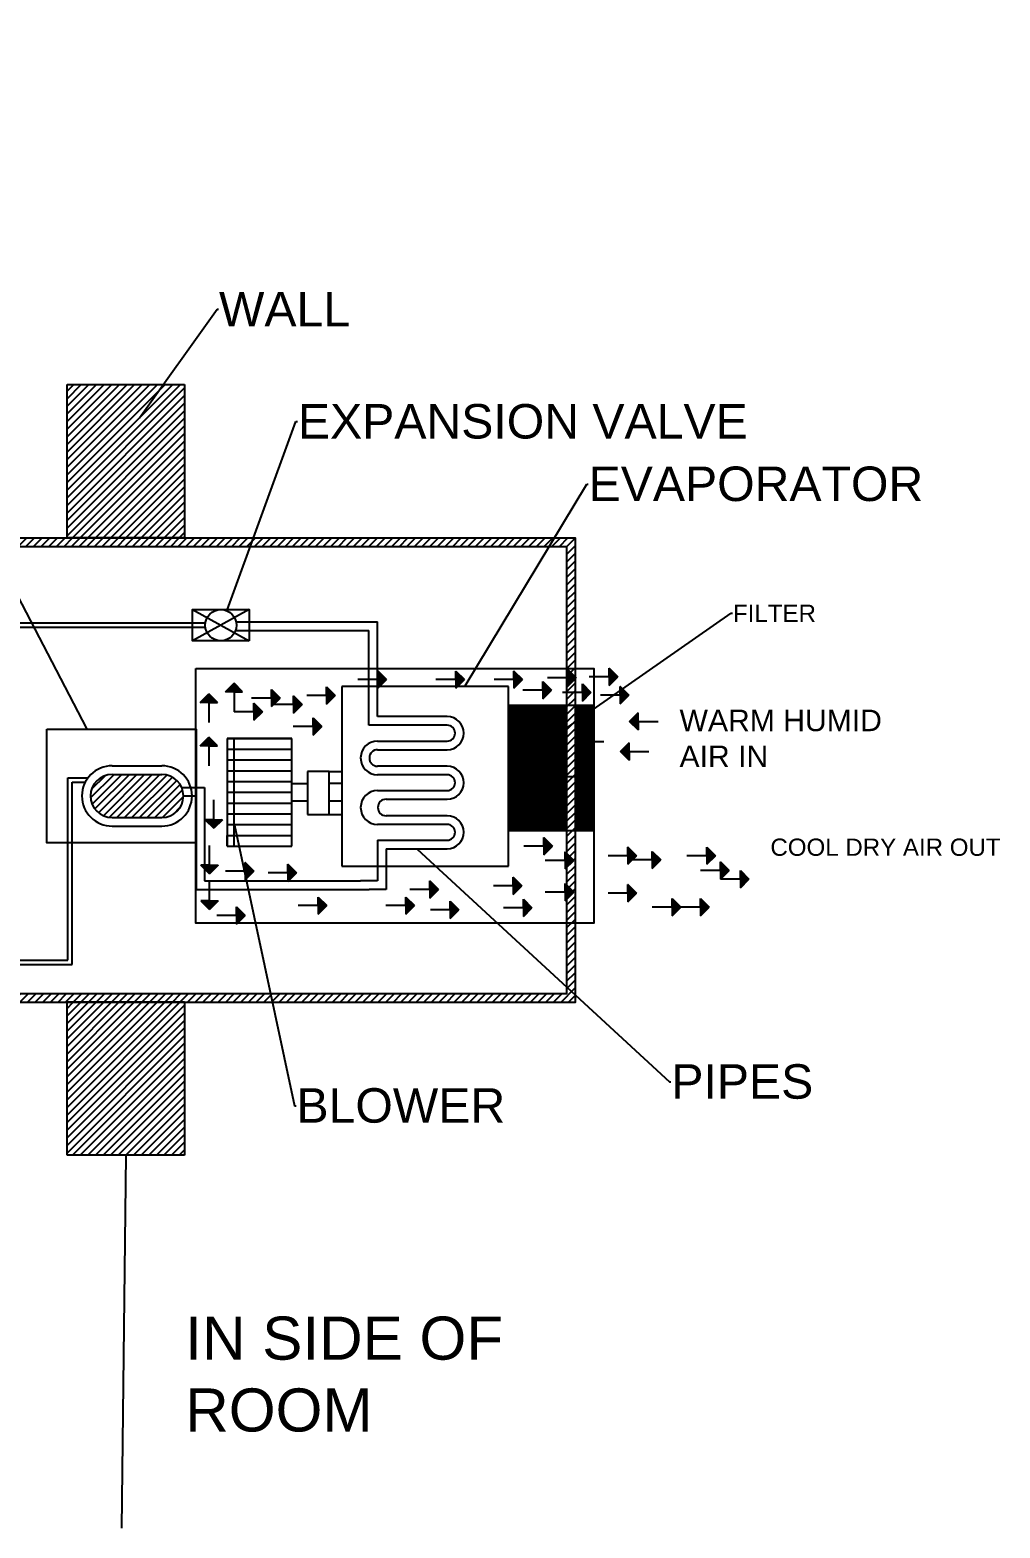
# Model space of a CAD drawing. Header units: inches. Extents: x -37 to 937, y -105 to 265.
# Drawn here: x 127 to 352, y -97.3 to 250.3 of the extents above; entities that cross this region are included whole.
import ezdxf
from ezdxf import colors
from ezdxf.entities.mleader import LeaderData, LeaderLine
from ezdxf.math import Vec2, Vec3

# ---------------------------------------------------------------- set-up
doc = ezdxf.new("R2010")
doc.units = ezdxf.units.IN
doc.header["$MEASUREMENT"] = 0
for name, color, linetype in [('BIOWER', 9, 'Continuous'), ('COMPRESSOR', 10, 'Continuous'), ('EXAPORATOR', 103, 'Continuous'), ('EXPANSION VALVE', 52, 'Continuous'), ('PIPES', 170, 'Continuous'), ('TITLE', 6, 'Continuous'), ('WAII', 250, 'Continuous')]:
    doc.layers.add(name, color=color, linetype=linetype)
doc.styles.get("Standard").update_dxf_attribs({"font": 'arial.ttf'})
pattern_1 = [(45, (55.7278, 0), (-0.8838835, 0.8838835), [])]

msp = doc.modelspace()

# ---------------------------------------------------------------- hatches: boundary and pattern name
at = {"true_color": 0xcd6928}
h = msp.add_hatch(dxfattribs=at)
h.set_pattern_fill('ANSI31', color=32, scale=10)
h.set_pattern_definition(pattern_1)
h.paths.add_polyline_path([(162.86273, 168.02191), (135.59722, 168.02191), (135.59722, 132.4244), (162.86273, 132.4244)])
h.paths.add_polyline_path([(162.86273, 24.66045), (135.59722, 24.66045), (135.59722, -10.78702), (162.86273, -10.78702)])
at = {"true_color": 0xffffff}
h = msp.add_hatch(dxfattribs=at)
h.set_pattern_fill('ANSI31', scale=0.5, angle=180)
h.set_pattern_definition([(225, (648.015934, 211.812594), (0.044194174, -0.044194174), [])])
h.paths.add_polyline_path([(207.65727, 99.60516), (207.65727, 97.60516), (209.65727, 99.60516), (207.65727, 101.60516)])
h = msp.add_hatch(dxfattribs=at)
h.set_pattern_fill('ANSI31', scale=0.5, angle=180)
h.set_pattern_definition([(225, (666.117316, 211.7566), (0.044194174, -0.044194174), [])])
h.paths.add_polyline_path([(225.75866, 99.54917), (225.75866, 97.54917), (227.75866, 99.54917), (225.75866, 101.54917)])
h = msp.add_hatch(dxfattribs=at)
h.set_pattern_fill('ANSI31', scale=0.5, angle=180)
h.set_pattern_definition([(225, (679.6233, 211.7566), (0.044194174, -0.044194174), [])])
h.paths.add_polyline_path([(239.26464, 99.54917), (239.26464, 97.54917), (241.26464, 99.54917), (239.26464, 101.54917)])
h = msp.add_hatch(dxfattribs=at)
h.set_pattern_fill('ANSI31', scale=0.5, angle=180)
h.set_pattern_definition([(225, (692.008455, 212.14856), (0.044194174, -0.044194174), [])])
h.paths.add_polyline_path([(251.64979, 99.94113), (251.64979, 97.94113), (253.64979, 99.94113), (251.64979, 101.94113)])
h = msp.add_hatch(dxfattribs=at)
h.set_pattern_fill('ANSI31', scale=0.5, angle=180)
h.set_pattern_definition([(225, (701.70362, 212.42853), (0.044194174, -0.044194174), [])])
h.paths.add_polyline_path([(261.34496, 100.2211), (261.34496, 98.2211), (263.34496, 100.2211), (261.34496, 102.2211)])
h = msp.add_hatch(dxfattribs=at)
h.set_pattern_fill('ANSI31', scale=0.5, angle=270)
h.set_pattern_definition([(315, (62.11623, 537.08378), (0.044194174, 0.044194174), [])])
h.paths.add_polyline_path([(174.32366, 96.72512), (176.32366, 96.72512), (174.32366, 98.72512), (172.32366, 96.72512)])
h = msp.add_hatch(dxfattribs=at)
h.set_pattern_fill('ANSI31', scale=0.5, angle=180)
h.set_pattern_definition([(225, (636.15389, 208.081044), (0.044194174, -0.044194174), [])])
h.paths.add_polyline_path([(195.79523, 95.87361), (195.79523, 93.87361), (197.79523, 95.87361), (195.79523, 97.87361)])
h = msp.add_hatch(dxfattribs=at)
h.set_pattern_fill('ANSI31', scale=0.5, angle=180)
h.set_pattern_definition([(225, (686.29223, 209.29286), (0.044194174, -0.044194174), [])])
h.paths.add_polyline_path([(245.93357, 97.08543), (245.93357, 95.08543), (247.93357, 97.08543), (245.93357, 99.08543)])
h = msp.add_hatch(dxfattribs=at)
h.set_pattern_fill('ANSI31', scale=0.5, angle=180)
h.set_pattern_definition([(225, (695.483023, 208.788915), (0.044194174, -0.044194174), [])])
h.paths.add_polyline_path([(255.12436, 96.58148), (255.12436, 94.58148), (257.12436, 96.58148), (255.12436, 98.58148)])
h = msp.add_hatch(dxfattribs=at)
h.set_pattern_fill('ANSI31', scale=0.5, angle=180)
h.set_pattern_definition([(225, (704.28153, 208.17298), (0.044194174, -0.044194174), [])])
h.paths.add_polyline_path([(263.92287, 95.96555), (263.92287, 93.96555), (265.92287, 95.96555), (263.92287, 97.96555)])
h = msp.add_hatch(dxfattribs=at)
h.set_pattern_fill('ANSI31', scale=0.5, angle=270)
h.set_pattern_definition([(315, (56.2777, 534.599573), (0.044194174, 0.044194174), [])])
h.paths.add_polyline_path([(168.48513, 94.24091), (170.48513, 94.24091), (168.48513, 96.24091), (166.48513, 94.24091)])
h = msp.add_hatch(dxfattribs=at)
h.set_pattern_fill('ANSI31', scale=0.5, angle=180)
h.set_pattern_definition([(225, (619.296625, 204.318244), (0.044194174, -0.044194174), [])])
h.paths.add_polyline_path([(178.93797, 92.11081), (178.93797, 90.11081), (180.93797, 92.11081), (178.93797, 94.11081)])
h = msp.add_hatch(dxfattribs=at)
h.set_pattern_fill('ANSI31', scale=0.5, angle=180)
h.set_pattern_definition([(225, (623.37607, 207.49723), (0.044194174, -0.044194174), [])])
h.paths.add_polyline_path([(183.01741, 95.2898), (183.01741, 93.2898), (185.01741, 95.2898), (183.01741, 97.2898)])
h = msp.add_hatch(dxfattribs=at)
h.set_pattern_fill('ANSI31', scale=0.5, angle=180)
h.set_pattern_definition([(225, (628.50044, 206.007297), (0.044194174, -0.044194174), [])])
h.paths.add_polyline_path([(188.14178, 93.79987), (188.14178, 91.79987), (190.14178, 93.79987), (188.14178, 95.79987)])
h = msp.add_hatch(dxfattribs=at)
h.set_pattern_fill('ANSI31', scale=0.5, angle=180)
h.set_pattern_definition([(225, (633.01557, 200.913805), (0.044194174, -0.044194174), [])])
h.paths.add_polyline_path([(192.65691, 88.70637), (192.65691, 86.70637), (194.65691, 88.70637), (192.65691, 90.70637)])
at = {"true_color": 0x136734}
h = msp.add_hatch(dxfattribs=at)
h.set_pattern_fill('ANSI31', color=116, scale=0.5)
h.paths.add_polyline_path([(251.4649, 93.51521), (237.95868, 93.51521), (237.95868, 77.10397), (251.4649, 77.10397)])
h.paths.add_polyline_path([(257.80412, 93.51521), (253.4649, 93.51521), (253.4649, 85.21853), (255.4649, 87.21853), (255.4649, 85.21853), (257.80412, 85.21853)])
h.paths.add_polyline_path([(257.80412, 85.21853), (255.4649, 85.21853), (255.4649, 83.21853), (253.4649, 85.21853), (253.4649, 77.10397), (257.80412, 77.10397)])
at = {"true_color": 0xffffff}
h = msp.add_hatch(dxfattribs=at)
h.set_pattern_fill('ANSI31', scale=0.5)
h.set_pattern_definition([(45, (-172.290896, -22.33293), (-0.044194174, 0.044194174), [])])
h.paths.add_polyline_path([(268.06776, 89.8745), (268.06776, 91.8745), (266.06776, 89.8745), (268.06776, 87.8745)])
h = msp.add_hatch(dxfattribs=at)
h.set_pattern_fill('ANSI31', scale=0.5)
h.set_pattern_definition([(45, (-184.89376, -26.9889), (-0.044194174, 0.044194174), [])])
h.paths.add_polyline_path([(255.4649, 85.21853), (255.4649, 87.21853), (253.4649, 85.21853), (255.4649, 83.21853)])
h = msp.add_hatch(dxfattribs=at)
h.set_pattern_fill('ANSI31', scale=0.5, angle=270)
h.set_pattern_definition([(315, (56.2777, 524.55616), (0.044194174, 0.044194174), [])])
h.paths.add_polyline_path([(168.48513, 84.1975), (170.48513, 84.1975), (168.48513, 86.1975), (166.48513, 84.1975)])
h = msp.add_hatch(dxfattribs=at)
h.set_pattern_fill('ANSI31', scale=0.5)
h.set_pattern_definition([(45, (-174.409036, -29.31688), (-0.044194174, 0.044194174), [])])
h.paths.add_polyline_path([(265.94962, 82.89055), (265.94962, 84.89055), (263.94962, 82.89055), (265.94962, 80.89055)])
at = {"true_color": 0xed1f24}
h = msp.add_hatch(dxfattribs=at)
h.set_pattern_fill('ANSI31', color=240, scale=10)
h.paths.add_polyline_path([(157.57796, 77.56415), (146.03952, 77.56415, 1), (146.03952, 67.56415), (157.57796, 67.56415, 1)])
at = {"true_color": 0x136734}
h = msp.add_hatch(dxfattribs=at)
h.set_pattern_fill('ANSI31', color=116, scale=0.5)
h.paths.add_polyline_path([(251.4649, 77.10397), (237.95868, 77.10397), (237.95868, 64.53029), (251.4649, 64.53029)])
h.paths.add_polyline_path([(257.80412, 77.10397), (253.4649, 77.10397), (253.4649, 64.53029), (257.80412, 64.53029)])
at = {"true_color": 0xffffff}
h = msp.add_hatch(dxfattribs=at)
h.set_pattern_fill('ANSI31', scale=0.5, angle=90)
h.set_pattern_definition([(135, (281.85635, -373.29985), (-0.044194174, -0.044194174), [])])
h.paths.add_polyline_path([(169.64892, 67.05881), (167.64892, 67.05881), (169.64892, 65.05881), (171.64892, 67.05881)])
h = msp.add_hatch(dxfattribs=at)
h.set_pattern_fill('ANSI31', scale=0.5, angle=180)
h.set_pattern_definition([(225, (686.545027, 173.13143), (0.044194174, -0.044194174), [])])
h.paths.add_polyline_path([(246.18637, 60.924), (246.18637, 58.924), (248.18637, 60.924), (246.18637, 62.924)])
h = msp.add_hatch(dxfattribs=at)
h.set_pattern_fill('ANSI31', scale=0.5, angle=180)
h.set_pattern_definition([(225, (691.484357, 169.836), (0.044194174, -0.044194174), [])])
h.paths.add_polyline_path([(251.1257, 57.62857), (251.1257, 55.62857), (253.1257, 57.62857), (251.1257, 59.62857)])
h = msp.add_hatch(dxfattribs=at)
h.set_pattern_fill('ANSI31', scale=0.5, angle=180)
h.set_pattern_definition([(225, (706.06134, 170.922915), (0.044194174, -0.044194174), [])])
h.paths.add_polyline_path([(265.70268, 58.71548), (265.70268, 56.71548), (267.70268, 58.71548), (265.70268, 60.71548)])
h = msp.add_hatch(dxfattribs=at)
h.set_pattern_fill('ANSI31', scale=0.5, angle=180)
h.set_pattern_definition([(225, (711.67564, 169.922915), (0.044194174, -0.044194174), [])])
h.paths.add_polyline_path([(271.31698, 57.71548), (271.31698, 55.71548), (273.31698, 57.71548), (271.31698, 59.71548)])
h = msp.add_hatch(dxfattribs=at)
h.set_pattern_fill('ANSI31', scale=0.5, angle=180)
h.set_pattern_definition([(225, (724.33695, 170.922915), (0.044194174, -0.044194174), [])])
h.paths.add_polyline_path([(283.97829, 58.71548), (283.97829, 56.71548), (285.97829, 58.71548), (283.97829, 60.71548)])
h = msp.add_hatch(dxfattribs=at)
h.set_pattern_fill('ANSI31', scale=0.5, angle=90)
h.set_pattern_definition([(135, (280.86244, -383.8625), (-0.044194174, -0.044194174), [])])
h.paths.add_polyline_path([(168.65501, 56.49616), (166.65501, 56.49616), (168.65501, 54.49616), (170.65501, 56.49616)])
h = msp.add_hatch(dxfattribs=at)
h.set_pattern_fill('ANSI31', scale=0.5, angle=180)
h.set_pattern_definition([(225, (617.294556, 167.35186), (0.044194174, -0.044194174), [])])
h.paths.add_polyline_path([(176.9359, 55.14443), (176.9359, 53.14443), (178.9359, 55.14443), (176.9359, 57.14443)])
h = msp.add_hatch(dxfattribs=at)
h.set_pattern_fill('ANSI31', scale=0.5, angle=180)
h.set_pattern_definition([(225, (627.185946, 166.949687), (0.044194174, -0.044194174), [])])
h.paths.add_polyline_path([(186.82729, 54.74226), (186.82729, 52.74226), (188.82729, 54.74226), (186.82729, 56.74226)])
h = msp.add_hatch(dxfattribs=at)
h.set_pattern_fill('ANSI31', scale=0.5, angle=180)
h.set_pattern_definition([(225, (727.518557, 167.490215), (0.044194174, -0.044194174), [])])
h.paths.add_polyline_path([(287.1599, 55.28278), (287.1599, 53.28278), (289.1599, 55.28278), (287.1599, 57.28278)])
h = msp.add_hatch(dxfattribs=at)
h.set_pattern_fill('ANSI31', scale=0.5, angle=180)
h.set_pattern_definition([(225, (660.09347, 163.097296), (0.044194174, -0.044194174), [])])
h.paths.add_polyline_path([(219.73481, 50.88987), (219.73481, 48.88987), (221.73481, 50.88987), (219.73481, 52.88987)])
h = msp.add_hatch(dxfattribs=at)
h.set_pattern_fill('ANSI31', scale=0.5, angle=180)
h.set_pattern_definition([(225, (679.46139, 163.90361), (0.044194174, -0.044194174), [])])
h.paths.add_polyline_path([(239.10273, 51.69618), (239.10273, 49.69618), (241.10273, 51.69618), (239.10273, 53.69618)])
h = msp.add_hatch(dxfattribs=at)
h.set_pattern_fill('ANSI31', scale=0.5, angle=180)
h.set_pattern_definition([(225, (691.484357, 162.44498), (0.044194174, -0.044194174), [])])
h.paths.add_polyline_path([(251.1257, 50.23755), (251.1257, 48.23755), (253.1257, 50.23755), (251.1257, 52.23755)])
h = msp.add_hatch(dxfattribs=at)
h.set_pattern_fill('ANSI31', scale=0.5, angle=180)
h.set_pattern_definition([(225, (732.13286, 165.490215), (0.044194174, -0.044194174), [])])
h.paths.add_polyline_path([(291.7742, 53.28278), (291.7742, 51.28278), (293.7742, 53.28278), (291.7742, 55.28278)])
h = msp.add_hatch(dxfattribs=at)
h.set_pattern_fill('ANSI31', scale=0.5, angle=180)
h.set_pattern_definition([(225, (634.17992, 159.334496), (0.044194174, -0.044194174), [])])
h.paths.add_polyline_path([(193.82126, 47.12706), (193.82126, 45.12706), (195.82126, 47.12706), (193.82126, 49.12706)])
h = msp.add_hatch(dxfattribs=at)
h.set_pattern_fill('ANSI31', scale=0.5, angle=180)
h.set_pattern_definition([(225, (654.53416, 159.334496), (0.044194174, -0.044194174), [])])
h.paths.add_polyline_path([(214.1755, 47.12706), (214.1755, 45.12706), (216.1755, 47.12706), (214.1755, 49.12706)])
h = msp.add_hatch(dxfattribs=at)
h.set_pattern_fill('ANSI31', scale=0.5, angle=180)
h.set_pattern_definition([(225, (706.06134, 162.2276), (0.044194174, -0.044194174), [])])
h.paths.add_polyline_path([(265.70268, 50.02017), (265.70268, 48.02017), (267.70268, 50.02017), (265.70268, 52.02017)])
h = msp.add_hatch(dxfattribs=at)
h.set_pattern_fill('ANSI31', scale=0.5, angle=180)
h.set_pattern_definition([(225, (716.289947, 158.966854), (0.044194174, -0.044194174), [])])
h.paths.add_polyline_path([(275.93129, 46.75942), (275.93129, 44.75942), (277.93129, 46.75942), (275.93129, 48.75942)])
h = msp.add_hatch(dxfattribs=at)
h.set_pattern_fill('ANSI31', scale=0.5, angle=180)
h.set_pattern_definition([(225, (722.90425, 158.966854), (0.044194174, -0.044194174), [])])
h.paths.add_polyline_path([(282.54559, 46.75942), (282.54559, 44.75942), (284.54559, 46.75942), (282.54559, 48.75942)])
h = msp.add_hatch(dxfattribs=at)
h.set_pattern_fill('ANSI31', scale=0.5, angle=90)
h.set_pattern_definition([(135, (280.86244, -392.11156), (-0.044194174, -0.044194174), [])])
h.paths.add_polyline_path([(168.65501, 48.2471), (166.65501, 48.2471), (168.65501, 46.2471), (170.65501, 48.2471)])
h = msp.add_hatch(dxfattribs=at)
h.set_pattern_fill('ANSI31', scale=0.5, angle=180)
h.set_pattern_definition([(225, (615.28603, 157.03104), (0.044194174, -0.044194174), [])])
h.paths.add_polyline_path([(174.92737, 44.82361), (174.92737, 42.82361), (176.92737, 44.82361), (174.92737, 46.82361)])
h = msp.add_hatch(dxfattribs=at)
h.set_pattern_fill('ANSI31', scale=0.5, angle=180)
h.set_pattern_definition([(225, (664.845786, 158.349), (0.044194174, -0.044194174), [])])
h.paths.add_polyline_path([(224.48713, 46.14157), (224.48713, 44.14157), (226.48713, 46.14157), (224.48713, 48.14157)])
h = msp.add_hatch(dxfattribs=at)
h.set_pattern_fill('ANSI31', scale=0.5, angle=180)
h.set_pattern_definition([(225, (681.792713, 158.79695), (0.044194174, -0.044194174), [])])
h.paths.add_polyline_path([(241.43405, 46.58952), (241.43405, 44.58952), (243.43405, 46.58952), (241.43405, 48.58952)])
at = {"layer": 'WAII', "true_color": 0xf27172}
h = msp.add_hatch(dxfattribs=at)
h.set_pattern_fill('ANSI31', color=11, scale=10)
h.set_pattern_definition(pattern_1)
h.paths.add_polyline_path([(253.4649, 132.4244), (50.19946, 132.4244), (50.19946, 24.66045), (253.4649, 24.66045)])
h.paths.add_polyline_path([(251.4649, 130.4244), (251.4649, 26.66045), (52.19946, 26.66045), (52.19946, 130.4244)], flags=16)
h.paths.add_polyline_path([(61.8758, 109.45589), (82.9219, 109.45589), (82.9219, 112.67789), (161.18238, 112.67789), (164.71138, 112.67789), (164.71138, 115.78297), (177.83184, 115.78297), (177.83184, 112.94994), (207.62519, 112.94994), (207.62519, 97.92073), (237.95868, 97.92073), (237.95868, 56.28722), (209.61298, 56.28722), (209.61298, 50.86141), (205.69688, 50.86141), (165.50965, 50.86141), (165.50965, 61.71278), (136.80884, 61.71278), (136.80884, 33.44422), (85.44363, 33.44422), (85.44363, 52.85044), (61.8758, 52.85044)], flags=0)
h.paths.add_polyline_path([(70.14192, 102.98313), (83.9219, 102.98313), (83.9219, 111.67789), (161.18238, 111.67789), (167.70138, 111.67789, -0.034799503), (167.66654, 112.17789, -1), (174.87669, 112.17789, -0.087112725), (174.66111, 110.94994), (205.62519, 110.94994), (205.62519, 88.96807), (223.78293, 88.96807, -1), (223.78293, 85.30371), (207.61298, 85.30371, 1), (207.61298, 77.47152), (223.78293, 77.47152, -1), (223.78293, 73.80716), (207.61298, 73.80716, 1), (207.61298, 65.97497), (223.78293, 65.97497, -1), (223.78293, 62.31061), (207.61298, 62.31061), (207.61298, 52.86141), (203.69688, 52.86141), (167.50965, 52.86141), (167.50965, 74.56415), (164.28616, 74.56415, -0.501863136), (157.57796, 65.56415), (146.03952, 65.56415, -0.619526606), (140.4577, 76.78828), (135.80884, 76.78828), (135.80884, 34.44422), (86.44363, 34.44422), (86.44363, 57.98313), (70.14192, 57.98313, -1), (70.14192, 61.98313), (90.14192, 61.98313, 1), (90.14192, 67.98313), (70.14192, 67.98313, -1), (70.14192, 71.98313), (90.14192, 71.98313, 1), (90.14192, 77.98313), (70.14192, 77.98313, -1), (70.14192, 81.98313), (90.14192, 81.98313, 1), (90.14192, 87.98313), (70.14192, 87.98313, -1), (70.14192, 91.98313), (90.14192, 91.98313, 1), (90.14192, 97.98313), (70.14192, 97.98313, -1)], flags=0)
h.paths.add_polyline_path([(100.8569, 109.45589), (109.18818, 109.45589), (109.18818, 101.45425, -0.035709561), (109.18818, 100.85848), (109.18818, 61.42321, -0.031996286), (109.18818, 60.88952), (109.18818, 52.85685), (100.8569, 52.85685), (100.8569, 60.88952, -0.031996286), (100.8569, 61.42321), (100.8569, 100.85848, -0.035709561), (100.8569, 101.45425)], flags=0)
h.paths.add_polyline_path([(103.02254, 91.15637), (107.02254, 91.15637), (107.02254, 81.15637), (107.02254, 71.15637), (103.02254, 71.15637), (103.02254, 81.15637)], flags=0)
h.paths.add_polyline_path([(146.03952, 77.56415), (157.57796, 77.56415, -1), (157.57796, 67.56415), (146.03952, 67.56415, -1)], flags=0)
h.paths.add_polyline_path([(172.70979, 85.93014), (187.70979, 85.93014), (187.70979, 75.43014), (191.39645, 75.43014), (191.39645, 78.25822), (196.39645, 78.25822), (199.34565, 78.25822), (199.34565, 68.25822), (196.39645, 68.25822), (191.39645, 68.25822), (191.39645, 71.43014), (187.70979, 71.43014), (187.70979, 60.93014), (172.70979, 60.93014), (172.70979, 63.43014)], flags=0)

# ---------------------------------------------------------------- linework, layer by layer
for p, q in [((207.65727, 99.60516), (207.65727, 101.60516)), ((207.65727, 101.60516), (209.65727, 99.60516)), ((225.75866, 99.54917), (225.75866, 101.54917)), ((225.75866, 101.54917), (227.75866, 99.54917)), ((239.26464, 99.54917), (239.26464, 101.54917)), ((239.26464, 101.54917), (241.26464, 99.54917)), ((251.64979, 99.94113), (251.64979, 101.94113)), ((251.64979, 101.94113), (253.64979, 99.94113)), ((261.34496, 100.2211), (261.34496, 102.2211)), ((261.34496, 102.2211), (263.34496, 100.2211)), ((172.32366, 96.72512), (174.32366, 98.72512)), ((176.32366, 96.72512), (174.32366, 98.72512)), ((195.79523, 95.87361), (195.79523, 97.87361)), ((195.79523, 97.87361), (197.79523, 95.87361)), ((207.65727, 99.60516), (203.04297, 99.60516)), ((207.65727, 99.60516), (207.65727, 97.60516)), ((207.65727, 97.60516), (209.65727, 99.60516)), ((225.75866, 99.54917), (221.14435, 99.54917)), ((225.75866, 99.54917), (225.75866, 97.54917)), ((225.75866, 97.54917), (227.75866, 99.54917)), ((239.26464, 99.54917), (234.65034, 99.54917)), ((239.26464, 99.54917), (239.26464, 97.54917)), ((239.26464, 97.54917), (241.26464, 99.54917)), ((245.93357, 97.08543), (245.93357, 99.08543)), ((245.93357, 99.08543), (247.93357, 97.08543)), ((251.64979, 99.94113), (247.03549, 99.94113)), ((251.64979, 99.94113), (251.64979, 97.94113)), ((251.64979, 97.94113), (253.64979, 99.94113)), ((255.12436, 96.58148), (255.12436, 98.58148)), ((255.12436, 98.58148), (257.12436, 96.58148)), ((261.34496, 100.2211), (256.73066, 100.2211)), ((261.34496, 100.2211), (261.34496, 98.2211)), ((261.34496, 98.2211), (263.34496, 100.2211)), ((263.92287, 95.96555), (263.92287, 97.96555)), ((263.92287, 97.96555), (265.92287, 95.96555)), ((166.48513, 94.24091), (168.48513, 96.24091)), ((168.48513, 94.24091), (166.48513, 94.24091)), ((170.48513, 94.24091), (168.48513, 96.24091)), ((168.48513, 94.24091), (168.48513, 89.62661)), ((168.48513, 94.24091), (170.48513, 94.24091)), ((174.32366, 96.72512), (172.32366, 96.72512)), ((174.32366, 96.72512), (174.32366, 92.11081)), ((174.32366, 96.72512), (176.32366, 96.72512)), ((183.01741, 95.2898), (178.4031, 95.2898)), ((178.93797, 92.11081), (178.93797, 94.11081)), ((178.93797, 94.11081), (180.93797, 92.11081)), ((183.01741, 95.2898), (183.01741, 97.2898)), ((183.01741, 97.2898), (185.01741, 95.2898)), ((183.01741, 95.2898), (183.01741, 93.2898)), ((183.01741, 93.2898), (185.01741, 95.2898)), ((188.14178, 93.79987), (188.14178, 95.79987)), ((188.14178, 95.79987), (190.14178, 93.79987)), ((195.79523, 95.87361), (191.18092, 95.87361)), ((195.79523, 95.87361), (195.79523, 93.87361)), ((195.79523, 93.87361), (197.79523, 95.87361)), ((245.93357, 97.08543), (241.31927, 97.08543)), ((245.93357, 97.08543), (245.93357, 95.08543)), ((245.93357, 95.08543), (247.93357, 97.08543)), ((255.12436, 96.58148), (250.51006, 96.58148)), ((255.12436, 96.58148), (255.12436, 94.58148)), ((255.12436, 94.58148), (257.12436, 96.58148)), ((263.92287, 95.96555), (259.30856, 95.96555)), ((263.92287, 95.96555), (263.92287, 93.96555)), ((263.92287, 93.96555), (265.92287, 95.96555)), ((178.93797, 92.11081), (174.32366, 92.11081)), ((178.93797, 92.11081), (178.93797, 90.11081)), ((178.93797, 90.11081), (180.93797, 92.11081)), ((188.14178, 93.79987), (183.52747, 93.79987)), ((188.14178, 93.79987), (188.14178, 91.79987)), ((188.14178, 91.79987), (190.14178, 93.79987)), ((192.65691, 88.70637), (192.65691, 90.70637)), ((192.65691, 90.70637), (194.65691, 88.70637)), ((257.80412, 93.51521), (237.95868, 93.51521)), ((237.95868, 93.51521), (237.95868, 64.53029)), ((268.06776, 91.8745), (266.06776, 89.8745)), ((268.06776, 89.8745), (268.06776, 91.8745)), ((192.65691, 88.70637), (188.0426, 88.70637)), ((192.65691, 88.70637), (192.65691, 86.70637)), ((192.65691, 86.70637), (194.65691, 88.70637)), ((255.4649, 87.21853), (253.4649, 85.21853)), ((255.4649, 85.21853), (255.4649, 87.21853)), ((268.06776, 87.8745), (266.06776, 89.8745)), ((268.06776, 89.8745), (272.68207, 89.8745)), ((268.06776, 89.8745), (268.06776, 87.8745)), ((166.48513, 84.1975), (168.48513, 86.1975)), ((168.48513, 84.1975), (166.48513, 84.1975)), ((170.48513, 84.1975), (168.48513, 86.1975)), ((168.48513, 84.1975), (168.48513, 79.5832)), ((168.48513, 84.1975), (170.48513, 84.1975)), ((255.4649, 83.21853), (253.4649, 85.21853)), ((255.4649, 85.21853), (260.07921, 85.21853)), ((255.4649, 85.21853), (255.4649, 83.21853)), ((265.94962, 84.89055), (263.94962, 82.89055)), ((265.94962, 82.89055), (265.94962, 84.89055)), ((265.94962, 80.89055), (263.94962, 82.89055)), ((265.94962, 82.89055), (270.56393, 82.89055)), ((265.94962, 82.89055), (265.94962, 80.89055)), ((191.39645, 78.25822), (191.39645, 68.25822)), ((196.39645, 78.25822), (191.39645, 78.25822)), ((196.39645, 68.25822), (196.39645, 78.25822)), ((237.95868, 77.10397), (257.80412, 77.10397)), ((187.70979, 75.43014), (191.39645, 75.43014)), ((196.39645, 75.51917), (199.34565, 75.51917)), ((169.64892, 67.05881), (169.64892, 71.67312)), ((187.70979, 71.43014), (191.39645, 71.43014)), ((196.39645, 71.43014), (199.34565, 71.43014)), ((169.64892, 67.05881), (167.64892, 67.05881)), ((167.64892, 67.05881), (169.64892, 65.05881)), ((169.64892, 67.05881), (171.64892, 67.05881)), ((171.64892, 67.05881), (169.64892, 65.05881)), ((191.39645, 68.25822), (196.39645, 68.25822)), ((237.95868, 64.53029), (257.80412, 64.53029)), ((246.18637, 60.924), (246.18637, 62.924)), ((246.18637, 62.924), (248.18637, 60.924)), ((168.65501, 56.49616), (168.65501, 61.11047)), ((246.18637, 60.924), (241.57206, 60.924)), ((246.18637, 60.924), (246.18637, 58.924)), ((246.18637, 58.924), (248.18637, 60.924)), ((251.1257, 57.62857), (251.1257, 59.62857)), ((251.1257, 59.62857), (253.1257, 57.62857)), ((265.70268, 58.71548), (265.70268, 60.71548)), ((265.70268, 60.71548), (267.70268, 58.71548)), ((271.31698, 57.71548), (271.31698, 59.71548)), ((271.31698, 59.71548), (273.31698, 57.71548)), ((283.97829, 58.71548), (283.97829, 60.71548)), ((283.97829, 60.71548), (285.97829, 58.71548)), ((168.65501, 56.49616), (166.65501, 56.49616)), ((166.65501, 56.49616), (168.65501, 54.49616)), ((168.65501, 56.49616), (170.65501, 56.49616)), ((170.65501, 56.49616), (168.65501, 54.49616)), ((176.9359, 55.14443), (176.9359, 57.14443)), ((176.9359, 57.14443), (178.9359, 55.14443)), ((186.82729, 54.74226), (186.82729, 56.74226)), ((186.82729, 56.74226), (188.82729, 54.74226)), ((251.1257, 57.62857), (246.51139, 57.62857)), ((251.1257, 57.62857), (251.1257, 55.62857)), ((251.1257, 55.62857), (253.1257, 57.62857)), ((265.70268, 58.71548), (261.08837, 58.71548)), ((265.70268, 58.71548), (265.70268, 56.71548)), ((265.70268, 56.71548), (267.70268, 58.71548)), ((271.31698, 57.71548), (266.70268, 57.71548)), ((271.31698, 57.71548), (271.31698, 55.71548)), ((271.31698, 55.71548), (273.31698, 57.71548)), ((283.97829, 58.71548), (279.36399, 58.71548)), ((283.97829, 58.71548), (283.97829, 56.71548)), ((283.97829, 56.71548), (285.97829, 58.71548)), ((287.1599, 55.28278), (287.1599, 57.28278)), ((287.1599, 57.28278), (289.1599, 55.28278)), ((168.65501, 48.2471), (168.65501, 52.86141)), ((176.9359, 55.14443), (172.32159, 55.14443)), ((176.9359, 55.14443), (176.9359, 53.14443)), ((176.9359, 53.14443), (178.9359, 55.14443)), ((186.82729, 54.74226), (182.21298, 54.74226)), ((186.82729, 54.74226), (186.82729, 52.74226)), ((186.82729, 52.74226), (188.82729, 54.74226)), ((219.73481, 50.88987), (219.73481, 52.88987)), ((219.73481, 52.88987), (221.73481, 50.88987)), ((239.10273, 51.69618), (239.10273, 53.69618)), ((239.10273, 53.69618), (241.10273, 51.69618)), ((251.1257, 50.23755), (251.1257, 52.23755)), ((251.1257, 52.23755), (253.1257, 50.23755)), ((287.1599, 55.28278), (282.54559, 55.28278)), ((287.1599, 55.28278), (287.1599, 53.28278)), ((287.1599, 53.28278), (289.1599, 55.28278)), ((291.7742, 53.28278), (287.1599, 53.28278)), ((291.7742, 53.28278), (291.7742, 55.28278)), ((291.7742, 55.28278), (293.7742, 53.28278)), ((291.7742, 53.28278), (291.7742, 51.28278)), ((291.7742, 51.28278), (293.7742, 53.28278)), ((193.82126, 47.12706), (193.82126, 49.12706)), ((193.82126, 49.12706), (195.82126, 47.12706)), ((214.1755, 47.12706), (214.1755, 49.12706)), ((214.1755, 49.12706), (216.1755, 47.12706)), ((219.73481, 50.88987), (215.12051, 50.88987)), ((219.73481, 50.88987), (219.73481, 48.88987)), ((219.73481, 48.88987), (221.73481, 50.88987)), ((239.10273, 51.69618), (234.48843, 51.69618)), ((239.10273, 51.69618), (239.10273, 49.69618)), ((239.10273, 49.69618), (241.10273, 51.69618)), ((251.1257, 50.23755), (246.51139, 50.23755)), ((251.1257, 50.23755), (251.1257, 48.23755)), ((251.1257, 48.23755), (253.1257, 50.23755)), ((265.70268, 50.02017), (261.08837, 50.02017)), ((265.70268, 50.02017), (265.70268, 52.02017)), ((265.70268, 52.02017), (267.70268, 50.02017)), ((265.70268, 50.02017), (265.70268, 48.02017)), ((265.70268, 48.02017), (267.70268, 50.02017)), ((275.93129, 46.75942), (275.93129, 48.75942)), ((275.93129, 48.75942), (277.93129, 46.75942)), ((282.54559, 46.75942), (282.54559, 48.75942)), ((282.54559, 48.75942), (284.54559, 46.75942)), ((168.65501, 48.2471), (166.65501, 48.2471)), ((166.65501, 48.2471), (168.65501, 46.2471)), ((168.65501, 48.2471), (170.65501, 48.2471)), ((170.65501, 48.2471), (168.65501, 46.2471)), ((174.92737, 44.82361), (174.92737, 46.82361)), ((174.92737, 46.82361), (176.92737, 44.82361)), ((193.82126, 47.12706), (189.20695, 47.12706)), ((193.82126, 47.12706), (193.82126, 45.12706)), ((193.82126, 45.12706), (195.82126, 47.12706)), ((214.1755, 47.12706), (209.5612, 47.12706)), ((214.1755, 47.12706), (214.1755, 45.12706)), ((214.1755, 45.12706), (216.1755, 47.12706)), ((224.48713, 46.14157), (219.87282, 46.14157)), ((224.48713, 46.14157), (224.48713, 48.14157)), ((224.48713, 48.14157), (226.48713, 46.14157)), ((224.48713, 46.14157), (224.48713, 44.14157)), ((224.48713, 44.14157), (226.48713, 46.14157)), ((241.43405, 46.58952), (236.81975, 46.58952)), ((241.43405, 46.58952), (241.43405, 48.58952)), ((241.43405, 48.58952), (243.43405, 46.58952)), ((241.43405, 46.58952), (241.43405, 44.58952)), ((241.43405, 44.58952), (243.43405, 46.58952)), ((275.93129, 46.75942), (271.31698, 46.75942)), ((275.93129, 46.75942), (275.93129, 44.75942)), ((275.93129, 44.75942), (277.93129, 46.75942)), ((282.54559, 46.75942), (277.93129, 46.75942)), ((282.54559, 46.75942), (282.54559, 44.75942)), ((282.54559, 44.75942), (284.54559, 46.75942)), ((174.92737, 44.82361), (170.31307, 44.82361)), ((174.92737, 44.82361), (174.92737, 42.82361)), ((174.92737, 42.82361), (176.92737, 44.82361))]:
    msp.add_line(p, q)
for points in [[(165.45765, 102.15533), (257.80412, 102.15533), (257.80412, 43.02266), (165.45765, 43.02266), (165.45765, 102.15533)], [(174.3662, 60.93014), (174.3662, 85.93014)]]:
    msp.add_lwpolyline(points)
at = {"layer": 'BIOWER'}
for p, q in [((172.70979, 85.93014), (172.70979, 60.93014)), ((187.70979, 85.93014), (172.70979, 85.93014)), ((172.70979, 85.93014), (187.70979, 85.93014)), ((172.70979, 83.43014), (187.70979, 83.43014)), ((187.70979, 60.93014), (187.70979, 85.93014)), ((172.70979, 80.93014), (187.70979, 80.93014)), ((172.70979, 78.43014), (187.70979, 78.43014)), ((172.70979, 75.93014), (187.70979, 75.93014)), ((172.70979, 73.43014), (187.70979, 73.43014)), ((172.70979, 70.93014), (187.70979, 70.93014)), ((172.70979, 68.43014), (187.70979, 68.43014)), ((172.70979, 65.93014), (187.70979, 65.93014)), ((172.70979, 60.93014), (172.70979, 63.43014)), ((172.70979, 63.43014), (187.70979, 63.43014)), ((172.70979, 60.93014), (187.70979, 60.93014))]:
    msp.add_line(p, q, dxfattribs=at)
at = {"layer": 'COMPRESSOR'}
for p, q in [((146.03952, 79.56415), (157.57796, 79.56415)), ((146.03952, 77.56415), (157.57796, 77.56415)), ((146.03952, 67.56415), (157.57796, 67.56415)), ((146.03952, 65.56415), (157.57796, 65.56415))]:
    msp.add_line(p, q, dxfattribs=at)
msp.add_lwpolyline([(130.87668, 88.04742), (165.50965, 88.04742), (165.50965, 61.71278), (130.87668, 61.71278)], close=True, dxfattribs=at)
for centre, radius, start, end in [((146.03952, 72.56415), 7, 90, 270), ((146.03952, 72.56415), 5, 90, 270), ((157.57796, 72.56415), 7, 270, 90), ((157.57796, 72.56415), 5, 270, 90)]:
    msp.add_arc(centre, radius, start, end, dxfattribs=at)
at = {"layer": 'EXAPORATOR'}
for p, q in [((199.34565, 97.92073), (199.34565, 56.28722)), ((237.95868, 97.92073), (199.34565, 97.92073)), ((237.95868, 56.28722), (237.95868, 97.92073)), ((196.39645, 78.25822), (199.34565, 78.25822)), ((196.39645, 68.25822), (199.34565, 68.25822)), ((199.34565, 56.28722), (237.95868, 56.28722))]:
    msp.add_line(p, q, dxfattribs=at)
at = {"layer": 'EXPANSION VALVE'}
for p, q in [((164.71138, 115.78297), (177.83184, 108.57282)), ((177.83184, 115.78297), (164.71138, 108.57282))]:
    msp.add_line(p, q, dxfattribs=at)
msp.add_lwpolyline([(177.83184, 108.57282), (164.71138, 108.57282), (164.71138, 115.78297), (177.83184, 115.78297)], close=True, dxfattribs=at)
msp.add_circle((171.27161, 112.17789), 3.60508, dxfattribs=at)
at = {"layer": 'PIPES'}
for p, q in [((161.18238, 112.67789), (82.9219, 112.67789)), ((161.18238, 111.67789), (83.9219, 111.67789)), ((167.70138, 112.67789), (161.18238, 112.67789)), ((167.70138, 111.67789), (161.18238, 111.67789)), ((174.79305, 112.94994), (207.62519, 112.94994)), ((207.62519, 90.96807), (207.62519, 112.94994)), ((174.66111, 110.94994), (205.62519, 110.94994)), ((205.62519, 88.96807), (205.62519, 110.94994)), ((223.78293, 90.96807), (207.62519, 90.96807)), ((223.78293, 88.96807), (205.62519, 88.96807)), ((207.61298, 85.30371), (223.78293, 85.30371)), ((207.62519, 83.30371), (223.78293, 83.30371)), ((135.80884, 34.44422), (135.80884, 76.78828)), ((135.80884, 76.78828), (140.4577, 76.78828)), ((223.78293, 77.47152), (207.61298, 77.47152)), ((223.78293, 79.47152), (207.62519, 79.47152)), ((136.80884, 33.44422), (136.80884, 75.78828)), ((136.80884, 75.78828), (139.82623, 75.78828)), ((162.16053, 74.56415), (167.50965, 74.56415)), ((167.50965, 74.56415), (167.50965, 52.86141)), ((207.62519, 73.80716), (223.78293, 73.80716)), ((162.57796, 72.56415), (165.50965, 72.56415)), ((165.50965, 72.56415), (165.50965, 50.86141)), ((209.61298, 71.80716), (223.78293, 71.80716)), ((223.78293, 67.97497), (209.61298, 67.97497)), ((223.78293, 65.97497), (207.62519, 65.97497)), ((207.61298, 62.31061), (223.78293, 62.31061)), ((207.61298, 62.31061), (207.61298, 52.86141)), ((209.61298, 60.31061), (223.78293, 60.31061)), ((209.61298, 60.31061), (209.61298, 50.86141)), ((167.50965, 52.86141), (203.69688, 52.86141)), ((207.61298, 52.86141), (203.69688, 52.86141)), ((165.50965, 50.86141), (205.69688, 50.86141)), ((209.61298, 50.86141), (205.69688, 50.86141)), ((85.44363, 33.44422), (136.80884, 33.44422)), ((86.44363, 34.44422), (135.80884, 34.44422))]:
    msp.add_line(p, q, dxfattribs=at)
for centre, radius, start, end in [((223.78293, 87.13589), 3.83218, 270, 90), ((223.78293, 87.13589), 1.83218, 270, 90), ((207.61298, 81.38761), 3.91609, 90, 270), ((207.62519, 81.38761), 1.91609, 90, 270), ((223.78293, 75.63934), 3.83218, 270, 90), ((223.78293, 75.63934), 1.83218, 270, 90), ((207.61298, 69.89106), 3.91609, 90, 270), ((209.61298, 69.89106), 1.91609, 90, 270), ((223.78293, 64.14279), 3.83218, 270, 90), ((223.78293, 64.14279), 1.83218, 270, 90)]:
    msp.add_arc(centre, radius, start, end, dxfattribs=at)
at = {"layer": 'TITLE'}
msp.add_line((149.22998, -10.78702), (148.23738, -97.25712), dxfattribs=at)
at = {"layer": 'WAII'}
for p, q in [((135.59722, 132.4244), (135.59722, 168.02191)), ((135.59722, 168.02191), (162.86273, 168.02191)), ((162.86273, 168.02191), (162.86273, 132.4244)), ((162.86273, 132.4244), (135.59722, 132.4244)), ((135.59722, -10.78702), (135.59722, 24.81049)), ((135.59722, 24.81049), (162.86273, 24.81049)), ((162.86273, 24.81049), (162.86273, -10.78702)), ((162.86273, -10.78702), (135.59722, -10.78702))]:
    msp.add_line(p, q, dxfattribs=at)
for points in [[(50.19946, 132.4244), (253.4649, 132.4244), (253.4649, 24.66045), (50.19946, 24.66045)], [(52.19946, 130.4244), (251.4649, 130.4244), (251.4649, 26.66045), (52.19946, 26.66045)]]:
    msp.add_lwpolyline(points, close=True, dxfattribs=at)

# ---------------------------------------------------------------- texts
at = {"attachment_point": 1}
for s, width, insert, char_height in [('WARM HUMID AIR IN', 50.9541478, (277.66353, 92.59154), 5), ('COOL DRY AIR OUT', 51.9795237, (298.74172, 62.68281), 4)]:
    msp.add_mtext_dynamic_manual_height_columns(s, width=width, gutter_width=1, heights=[0], dxfattribs=dict(at, insert=insert, char_height=char_height))
at = {"layer": 'TITLE', "insert": (163.01244, -48.20028), "char_height": 10, "attachment_point": 1}
msp.add_mtext_dynamic_manual_height_columns('IN SIDE OF ROOM', width=101.1372629, gutter_width=1, heights=[0], dxfattribs=at)

# ---------------------------------------------------------------- leaders
ml = msp.add_multileader_mtext('Standard')
ml.set_content('WALL', color=256)
ml.set_leader_properties()
ml.build(insert=Vec2(0, 0))
ml.multileader.update_dxf_attribs({"dogleg_length": 0.36, "arrow_head_size": 0.18})
ctx = ml.context
ctx.base_point, ctx.char_height, ctx.arrow_head_size, ctx.landing_gap_size, ctx.plane_origin = Vec3(170.73437, 185.50335), 8, 0.18, 0.09, Vec3(152.27246, 160.13187)
notes = []
notes.append((ctx, [(0, (1, 1, 0), (170.37437, 185.50335), (1, 0), 0.36, [(0, [(152.27246, 160.13187)], 0, [])])]))
ctx.mtext.insert, ctx.mtext.width, ctx.mtext.flow_direction = Vec3(170.82437, 189.50335), 0.7053505, 5
ml = msp.add_multileader_mtext('Standard')
ml.set_content('FILTER', color=256)
ml.set_leader_properties()
ml.build(insert=Vec2(0, 0))
ml.multileader.update_dxf_attribs({"dogleg_length": 0.36, "arrow_head_size": 0.18})
ctx = ml.context
ctx.base_point, ctx.arrow_head_size, ctx.landing_gap_size, ctx.plane_origin = Vec3(289.97101, 114.94041), 0.18, 0.09, Vec3(245.99903, 84.46457)
notes.append((ctx, [(0, (1, 1, 0), (289.61101, 114.94041), (1, 0), 0.36, [(0, [(245.99903, 84.46457)], 0, [])])]))
ctx.mtext.insert, ctx.mtext.flow_direction = Vec3(290.06101, 116.94041), 5
ml = msp.add_multileader_mtext('Standard')
ml.set_content('BLOWER', color=256)
ml.set_leader_properties()
ml.build(insert=Vec2(0, 0))
ml.multileader.update_dxf_attribs({"dogleg_length": 0.36, "arrow_head_size": 0.18})
ctx = ml.context
ctx.base_point, ctx.char_height, ctx.arrow_head_size, ctx.landing_gap_size, ctx.plane_origin = Vec3(188.7124, 0.70607), 8, 0.18, 0.09, Vec3(174.3662, 65.93014)
notes.append((ctx, [(0, (1, 1, 0), (188.3524, 0.70607), (1, 0), 0.36, [(0, [(174.3662, 65.93014)], 0, [])])]))
ctx.mtext.insert, ctx.mtext.flow_direction = Vec3(188.8024, 4.77428), 5
at = {"layer": 'COMPRESSOR'}
ml = msp.add_multileader_mtext('Standard', dxfattribs=at)
ml.set_content('COMPRESSOR', color=256)
ml.set_leader_properties()
ml.build(insert=Vec2(0, 0))
ml.multileader.update_dxf_attribs({"dogleg_length": 0.36, "arrow_head_size": 0.18})
ctx = ml.context
ctx.base_point, ctx.char_height, ctx.arrow_head_size, ctx.landing_gap_size, ctx.plane_origin = Vec3(28.67405, 147.63496), 8, 0.18, 0.09, Vec3(140.28739, 88.04742)
ctx.text_align_type = 2
notes.append((ctx, [(0, (1, 1, 0), (109.24133, 147.63496), (-1, 0), 0.36, [(0, [(140.28739, 88.04742)], 0, [])])]))
ctx.mtext.insert, ctx.mtext.alignment, ctx.mtext.flow_direction = Vec3(108.79133, 151.70317), 3, 5
at = {"layer": 'EXAPORATOR'}
ml = msp.add_multileader_mtext('Standard', dxfattribs=at)
ml.set_content('EVAPORATOR', color=256)
ml.set_leader_properties()
ml.build(insert=Vec2(0, 0))
ml.multileader.update_dxf_attribs({"dogleg_length": 0.36, "arrow_head_size": 0.18})
ctx = ml.context
ctx.base_point, ctx.char_height, ctx.arrow_head_size, ctx.landing_gap_size, ctx.plane_origin = Vec3(256.48678, 144.91456), 8, 0.18, 0.09, Vec3(227.8139, 97.92073)
notes.append((ctx, [(0, (1, 1, 0), (256.12678, 144.91456), (1, 0), 0.36, [(0, [(227.8139, 97.92073)], 0, [])])]))
ctx.mtext.insert, ctx.mtext.flow_direction = Vec3(256.57678, 148.98277), 5
at = {"layer": 'EXPANSION VALVE'}
ml = msp.add_multileader_mtext('Standard', dxfattribs=at)
ml.set_content('EXPANSION VALVE', color=256)
ml.set_leader_properties()
ml.build(insert=Vec2(0, 0))
ml.multileader.update_dxf_attribs({"dogleg_length": 0.36, "arrow_head_size": 0.18})
ctx = ml.context
ctx.base_point, ctx.char_height, ctx.arrow_head_size, ctx.landing_gap_size, ctx.plane_origin = Vec3(189.05511, 159.41481), 8, 0.18, 0.09, Vec3(172.69398, 115.49052)
notes.append((ctx, [(0, (1, 1, 0), (188.69511, 159.41481), (1, 0), 0.36, [(0, [(172.69398, 115.49052)], 0, [])])]))
ctx.mtext.insert, ctx.mtext.flow_direction = Vec3(189.14511, 163.48302), 5
at = {"layer": 'PIPES'}
ml = msp.add_multileader_mtext('Standard', dxfattribs=at)
ml.set_content('PIPES', color=256)
ml.set_leader_properties()
ml.build(insert=Vec2(0, 0))
ml.multileader.update_dxf_attribs({"dogleg_length": 0.36, "arrow_head_size": 0.18})
ctx = ml.context
ctx.base_point, ctx.char_height, ctx.arrow_head_size, ctx.landing_gap_size, ctx.plane_origin = Vec3(275.67892, 6.26607), 8, 0.18, 0.09, Vec3(216.69795, 60.31061)
notes.append((ctx, [(0, (1, 1, 0), (275.31892, 6.26607), (1, 0), 0.36, [(0, [(216.69795, 60.31061)], 0, [])])]))
ctx.mtext.insert, ctx.mtext.flow_direction = Vec3(275.76892, 10.33428), 5
for ctx, leaders in notes:
    for number, flags, end, landing, length, lines in leaders:
        leader = LeaderData()
        leader.index, (leader.has_last_leader_line, leader.has_dogleg_vector, leader.attachment_direction) = number, flags
        leader.last_leader_point, leader.dogleg_vector, leader.dogleg_length = Vec3(end), Vec3(landing), length
        for number, points, colour, breaks in lines:
            line = LeaderLine()
            line.index, line.vertices, line.color, line.breaks = number, Vec3.list(points), colors.encode_raw_color(colour), breaks
            leader.lines.append(line)
        ctx.leaders.append(leader)

doc.saveas('drawing.dxf')
